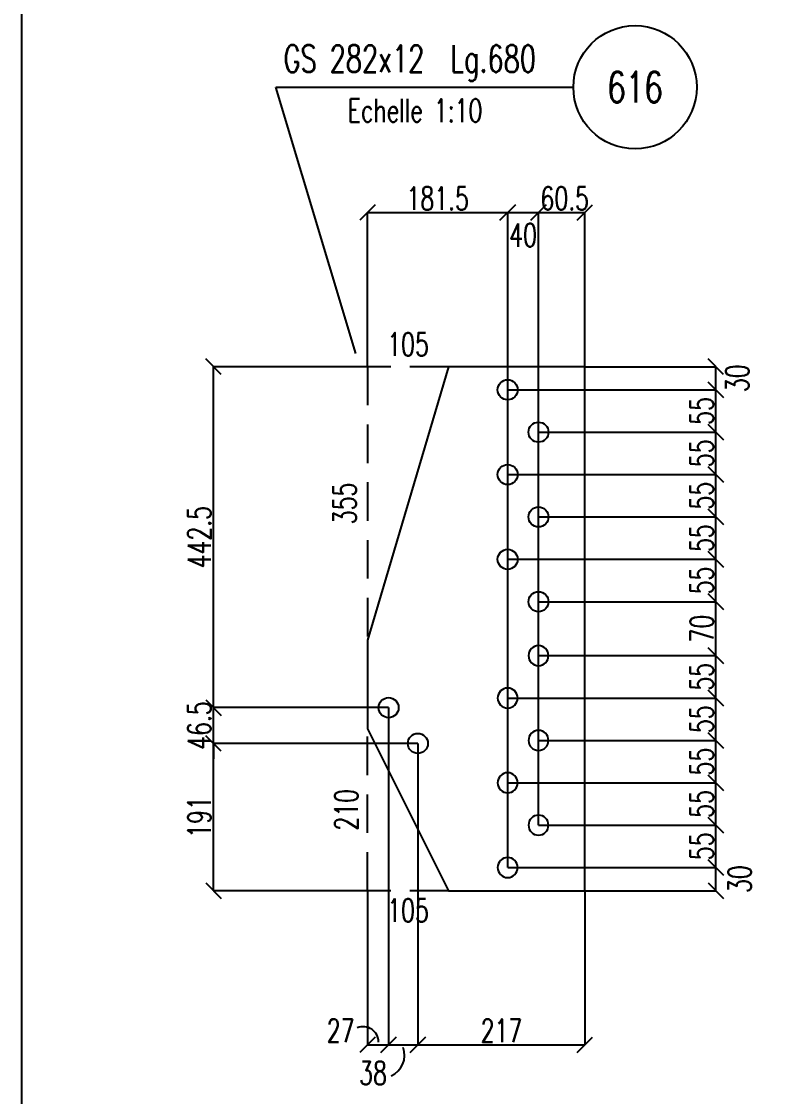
# Model space of a CAD drawing. Extents: x 59442 to 71607, y -56371 to -47761.
# Drawn here: x 59442 to 60898, y -51242 to -49150 of the extents above; entities that cross this region are included whole.
import ezdxf
from ezdxf.enums import TextEntityAlignment as Align

# ---------------------------------------------------------------- set-up
doc = ezdxf.new("R2010")
doc.units = 0
doc.header["$LTSCALE"] = 150
doc.header["$MEASUREMENT"] = 0
doc.linetypes.add('DASHED', pattern=[0.75, 0.5, -0.25])
doc.layers.get('0').update_dxf_attribs({"linetype": 'CONTINUOUS'})
doc.layers.get('DEFPOINTS').update_dxf_attribs({"linetype": 'CONTINUOUS'})
for name, color, linetype in [('BOLLINI_1', 7, 'CONTINUOUS'), ('FORI', 2, 'CONTINUOUS'), ('LINEE_PIASTRA', 2, 'CONTINUOUS'), ('LINEE_PIASTRE', 2, 'CONTINUOUS'), ('LS', 7, 'CONTINUOUS'), ('PIASTRE', 5, 'CONTINUOUS')]:
    doc.layers.add(name, color=color, linetype=linetype)
doc.styles.add('QUOTE', font='ROMANS8.SHX', dxfattribs={"width": 0.7})
doc.styles.add('RQL', font='ROMANS8.SHX', dxfattribs={"width": 0.7})
doc.styles.add('RS', font='ROMANS8.shx', dxfattribs={"width": 0.7})
doc.styles.get("Standard").update_dxf_attribs({"font": 'ROMANS8.SHX', "width": 0.7})
doc.dimstyles.new('TRATTO', dxfattribs={"dimscale": 0, "dimtxt": 45, "dimasz": 30, "dimexe": 0, "dimexo": 0, "dimgap": 5, "dimtad": 1, "dimrnd": 0.5, "dimdsep": 46, "dimtxsty": 'RS', "dimblk1": 'OBLIQUE', "dimblk2": 'OBLIQUE', "dimsah": 1, "dimcen": 0.09, "dimclrd": 2, "dimclre": 2, "dimclrt": 7, "dimadec": 0, "dimazin": 0, "dimtfac": 1, "dimtix": 1, "dimtmove": 2, "dimatfit": 3, "dimfxl": 1, "dimtolj": 1, "dimtzin": 0, "dimarcsym": 0})

# ---------------------------------------------------------------- blocks, each defined once
blk = doc.blocks.new('MRKR_98')
blk.add_point((0, 0))
at = {"color": 7, "style": 'QUOTE', "width": 0.5, "flags": 1}
for tag, p in [('TI', (3.7, 6.8)), ('NFORI', (3.7, 5.3)), ('AUX2', (3.7, 4.9)), ('FAM', (3.7, 4.5)), ('AUX1', (3.7, 4.2)), ('COMMESSA', (3.7, 3.8)), ('SPESSORE', (3.7, 2.5)), ('SV', (3.7, 1.8)), ('QUA', (3.7, 1.1)), ('DI_S', (3.7, 6.4)), ('D_S', (3.7, 6)), ('E_S', (3.7, 5.7)), ('MD', (3.7, 3.5)), ('MP', (3.7, 3.2)), ('LARGHEZZA', (3.7, 2.8)), ('NP', (3.7, 2.1)), ('PESO', (3.7, 1.4)), ('LUN', (3.7, 0.8)), ('PROF', (3.7, 0.4)), ('POS', (3.7, 0.1))]:
    blk.add_attdef(tag, p, '', height=0.2, dxfattribs=at)
at = {"color": 7, "flags": 1}
for tag, p in [('LAV1', (5.3, 6.9)), ('LAV2', (5.3, 6.5)), ('LAV3', (5.3, 6.2)), ('LAV4', (5.3, 5.9)), ('LAV5', (5.3, 5.5)), ('LAV6', (5.3, 5.2)), ('LAV7', (5.3, 4.9)), ('LAV8', (5.3, 4.5)), ('LAV9', (5.3, 4.2)), ('LAV10', (5.3, 3.9))]:
    blk.add_attdef(tag, p, '', height=0.2, dxfattribs=at)
blk = doc.blocks.new('16')
blk.add_circle((0, 0), 1)
blk = doc.blocks.new('_OBLIQUE')
at = {"color": 0, "linetype": 'ByBlock'}
blk.add_line((-0.5, -0.5), (0.5, 0.5), dxfattribs=at)
blk = doc.blocks.new('*D66')
at = {"layer": 'DEFPOINTS', "color": 0, "transparency": 16777216}
for p in [(59815.7, -50554.9), (60213.6, -50554.9), (60115.7, -50841.5)]:
    blk.add_point(p, dxfattribs=at)
at = {"layer": 'LS', "color": 2, "lineweight": -2, "transparency": 16777216}
for p, q in [((60213.6, -50554.9), (59815.7, -50554.9)), ((59815.7, -50841.5), (59815.7, -50554.9)), ((60115.7, -50841.5), (59815.7, -50841.5))]:
    blk.add_line(p, q, dxfattribs=at)
at = {"layer": 'LS', "color": 2, "lineweight": -2, "transparency": 16777216, "xscale": 30, "yscale": 30, "zscale": 30}
for p, rotation in [((59815.7, -50554.9), 90), ((59815.7, -50841.5), 270)]:
    blk.add_blockref('_OBLIQUE', p, dxfattribs=dict(at, rotation=rotation))
at = {"layer": 'LS', "color": 7, "transparency": 16777216, "insert": (59788.2, -50698.2), "char_height": 45, "attachment_point": 5, "rotation": 90, "style": 'RS'}
blk.add_mtext('\\A1;191', dxfattribs=at)
blk = doc.blocks.new('*D67')
at = {"layer": 'DEFPOINTS', "color": 0, "transparency": 16777216}
for p in [(59815.7, -50485.2), (60156.6, -50485.2), (60213.6, -50554.9)]:
    blk.add_point(p, dxfattribs=at)
at = {"layer": 'LS', "color": 2, "lineweight": -2, "transparency": 16777216}
for p, q in [((59815.7, -50485.2), (59815.7, -50455.2)), ((60156.6, -50485.2), (59815.7, -50485.2)), ((59815.7, -50554.9), (59815.7, -50485.2)), ((60213.6, -50554.9), (59815.7, -50554.9)), ((59815.7, -50554.9), (59815.7, -50584.9))]:
    blk.add_line(p, q, dxfattribs=at)
at = {"layer": 'LS', "color": 2, "lineweight": -2, "transparency": 16777216, "xscale": 30, "yscale": 30, "zscale": 30}
for p, rotation in [((59815.7, -50485.2), 270), ((59815.7, -50554.9), 90)]:
    blk.add_blockref('_OBLIQUE', p, dxfattribs=dict(at, rotation=rotation))
at = {"layer": 'LS', "color": 7, "transparency": 16777216, "insert": (59788.2, -50520.1), "char_height": 45, "attachment_point": 5, "rotation": 90, "style": 'RS'}
blk.add_mtext('\\A1;46.5', dxfattribs=at)
blk = doc.blocks.new('*D68')
at = {"layer": 'DEFPOINTS', "color": 0, "transparency": 16777216}
for p in [(59815.7, -49821.5), (60115.7, -49821.5), (60156.6, -50485.2)]:
    blk.add_point(p, dxfattribs=at)
at = {"layer": 'LS', "color": 2, "lineweight": -2, "transparency": 16777216}
for p, q in [((60115.7, -49821.5), (59815.7, -49821.5)), ((59815.7, -50485.2), (59815.7, -49821.5)), ((60156.6, -50485.2), (59815.7, -50485.2))]:
    blk.add_line(p, q, dxfattribs=at)
at = {"layer": 'LS', "color": 2, "lineweight": -2, "transparency": 16777216, "xscale": 30, "yscale": 30, "zscale": 30}
for p, rotation in [((59815.7, -49821.5), 90), ((59815.7, -50485.2), 270)]:
    blk.add_blockref('_OBLIQUE', p, dxfattribs=dict(at, rotation=rotation))
at = {"layer": 'LS', "color": 7, "transparency": 16777216, "insert": (59788.2, -50153.4), "char_height": 45, "attachment_point": 5, "rotation": 90, "style": 'RS'}
blk.add_mtext('\\A1;442.5', dxfattribs=at)
blk = doc.blocks.new('*D69')
at = {"layer": 'DEFPOINTS', "color": 0, "transparency": 16777216}
for p in [(60156.6, -50485.2), (60115.7, -50841.5), (60156.6, -51141.5)]:
    blk.add_point(p, dxfattribs=at)
at = {"layer": 'LS', "color": 2, "lineweight": -2, "transparency": 16777216}
for p, q in [((60156.6, -50485.2), (60156.6, -51141.5)), ((60115.7, -50841.5), (60115.7, -51141.5)), ((60115.7, -51141.5), (60156.6, -51141.5))]:
    blk.add_line(p, q, dxfattribs=at)
at = {"layer": 'LS', "color": 2, "lineweight": -2, "transparency": 16777216, "xscale": 30, "yscale": 30, "zscale": 30, "rotation": 180}
blk.add_blockref('_OBLIQUE', (60115.7, -51141.5), dxfattribs=at)
at = {"layer": 'LS', "color": 2, "lineweight": -2, "transparency": 16777216, "xscale": 30, "yscale": 30, "zscale": 30}
blk.add_blockref('_OBLIQUE', (60156.6, -51141.5), dxfattribs=at)
at = {"layer": 'LS', "color": 7, "transparency": 16777216, "insert": (60063.4, -51114), "char_height": 45, "attachment_point": 5, "style": 'RS'}
blk.add_mtext('\\A1;27', dxfattribs=at)
blk = doc.blocks.new('*D70')
at = {"layer": 'DEFPOINTS', "color": 0, "transparency": 16777216}
for p in [(60156.6, -50485.2), (60213.6, -50554.9), (60213.6, -51141.5)]:
    blk.add_point(p, dxfattribs=at)
at = {"layer": 'LS', "color": 2, "lineweight": -2, "transparency": 16777216}
for p, q in [((60156.6, -50485.2), (60156.6, -51141.5)), ((60213.6, -50554.9), (60213.6, -51141.5)), ((60156.6, -51141.5), (60213.6, -51141.5))]:
    blk.add_line(p, q, dxfattribs=at)
at = {"layer": 'LS', "color": 2, "lineweight": -2, "transparency": 16777216, "xscale": 30, "yscale": 30, "zscale": 30, "rotation": 180}
blk.add_blockref('_OBLIQUE', (60156.6, -51141.5), dxfattribs=at)
at = {"layer": 'LS', "color": 2, "lineweight": -2, "transparency": 16777216, "xscale": 30, "yscale": 30, "zscale": 30}
blk.add_blockref('_OBLIQUE', (60213.6, -51141.5), dxfattribs=at)
at = {"layer": 'LS', "color": 7, "transparency": 16777216, "insert": (60126.4, -51196.6), "char_height": 45, "attachment_point": 5, "style": 'RS'}
blk.add_mtext('\\A1;38', dxfattribs=at)
blk = doc.blocks.new('*D71')
at = {"layer": 'DEFPOINTS', "color": 0, "transparency": 16777216}
for p in [(60213.6, -50554.9), (60538.7, -50841.5), (60538.7, -51141.5)]:
    blk.add_point(p, dxfattribs=at)
at = {"layer": 'LS', "color": 2, "lineweight": -2, "transparency": 16777216}
for p, q in [((60213.6, -50554.9), (60213.6, -51141.5)), ((60538.7, -50841.5), (60538.7, -51141.5)), ((60213.6, -51141.5), (60538.7, -51141.5))]:
    blk.add_line(p, q, dxfattribs=at)
at = {"layer": 'LS', "color": 2, "lineweight": -2, "transparency": 16777216, "xscale": 30, "yscale": 30, "zscale": 30, "rotation": 180}
blk.add_blockref('_OBLIQUE', (60213.6, -51141.5), dxfattribs=at)
at = {"layer": 'LS', "color": 2, "lineweight": -2, "transparency": 16777216, "xscale": 30, "yscale": 30, "zscale": 30}
blk.add_blockref('_OBLIQUE', (60538.7, -51141.5), dxfattribs=at)
at = {"layer": 'LS', "color": 7, "transparency": 16777216, "insert": (60376.2, -51114), "char_height": 45, "attachment_point": 5, "style": 'RS'}
blk.add_mtext('\\A1;217', dxfattribs=at)
blk = doc.blocks.new('*D72')
at = {"layer": 'DEFPOINTS', "color": 0, "transparency": 16777216}
for p in [(60388.4, -50796.5), (60793.7, -50796.5), (60538.7, -50841.5)]:
    blk.add_point(p, dxfattribs=at)
at = {"layer": 'LS', "color": 2, "lineweight": -2, "transparency": 16777216}
for p, q in [((60388.4, -50796.5), (60793.7, -50796.5)), ((60793.7, -50841.5), (60793.7, -50796.5)), ((60538.7, -50841.5), (60793.7, -50841.5))]:
    blk.add_line(p, q, dxfattribs=at)
at = {"layer": 'LS', "color": 2, "lineweight": -2, "transparency": 16777216, "xscale": 30, "yscale": 30, "zscale": 30}
for p, rotation in [((60793.7, -50796.5), 90), ((60793.7, -50841.5), 270)]:
    blk.add_blockref('_OBLIQUE', p, dxfattribs=dict(at, rotation=rotation))
at = {"layer": 'LS', "color": 7, "transparency": 16777216, "insert": (60840, -50819), "char_height": 45, "attachment_point": 5, "rotation": 90, "style": 'RS'}
blk.add_mtext('\\A1;30', dxfattribs=at)
blk = doc.blocks.new('*D73')
at = {"layer": 'DEFPOINTS', "color": 0, "transparency": 16777216}
for p in [(60448.4, -50714), (60793.7, -50714), (60388.4, -50796.5)]:
    blk.add_point(p, dxfattribs=at)
at = {"layer": 'LS', "color": 2, "lineweight": -2, "transparency": 16777216}
for p, q in [((60448.4, -50714), (60793.7, -50714)), ((60793.7, -50796.5), (60793.7, -50714)), ((60388.4, -50796.5), (60793.7, -50796.5))]:
    blk.add_line(p, q, dxfattribs=at)
at = {"layer": 'LS', "color": 2, "lineweight": -2, "transparency": 16777216, "xscale": 30, "yscale": 30, "zscale": 30}
for p, rotation in [((60793.7, -50714), 90), ((60793.7, -50796.5), 270)]:
    blk.add_blockref('_OBLIQUE', p, dxfattribs=dict(at, rotation=rotation))
at = {"layer": 'LS', "color": 7, "transparency": 16777216, "insert": (60766.2, -50755.3), "char_height": 45, "attachment_point": 5, "rotation": 90, "style": 'RS'}
blk.add_mtext('\\A1;55', dxfattribs=at)
blk = doc.blocks.new('*D74')
at = {"layer": 'DEFPOINTS', "color": 0, "transparency": 16777216}
for p in [(60388.4, -50631.5), (60793.7, -50631.5), (60448.4, -50714)]:
    blk.add_point(p, dxfattribs=at)
at = {"layer": 'LS', "color": 2, "lineweight": -2, "transparency": 16777216}
for p, q in [((60388.4, -50631.5), (60793.7, -50631.5)), ((60793.7, -50714), (60793.7, -50631.5)), ((60448.4, -50714), (60793.7, -50714))]:
    blk.add_line(p, q, dxfattribs=at)
at = {"layer": 'LS', "color": 2, "lineweight": -2, "transparency": 16777216, "xscale": 30, "yscale": 30, "zscale": 30}
for p, rotation in [((60793.7, -50631.5), 90), ((60793.7, -50714), 270)]:
    blk.add_blockref('_OBLIQUE', p, dxfattribs=dict(at, rotation=rotation))
at = {"layer": 'LS', "color": 7, "transparency": 16777216, "insert": (60766.2, -50672.8), "char_height": 45, "attachment_point": 5, "rotation": 90, "style": 'RS'}
blk.add_mtext('\\A1;55', dxfattribs=at)
blk = doc.blocks.new('*D75')
at = {"layer": 'DEFPOINTS', "color": 0, "transparency": 16777216}
for p in [(60448.4, -50549), (60793.7, -50549), (60388.4, -50631.5)]:
    blk.add_point(p, dxfattribs=at)
at = {"layer": 'LS', "color": 2, "lineweight": -2, "transparency": 16777216}
for p, q in [((60448.4, -50549), (60793.7, -50549)), ((60793.7, -50631.5), (60793.7, -50549)), ((60388.4, -50631.5), (60793.7, -50631.5))]:
    blk.add_line(p, q, dxfattribs=at)
at = {"layer": 'LS', "color": 2, "lineweight": -2, "transparency": 16777216, "xscale": 30, "yscale": 30, "zscale": 30}
for p, rotation in [((60793.7, -50549), 90), ((60793.7, -50631.5), 270)]:
    blk.add_blockref('_OBLIQUE', p, dxfattribs=dict(at, rotation=rotation))
at = {"layer": 'LS', "color": 7, "transparency": 16777216, "insert": (60766.2, -50590.3), "char_height": 45, "attachment_point": 5, "rotation": 90, "style": 'RS'}
blk.add_mtext('\\A1;55', dxfattribs=at)
blk = doc.blocks.new('*D76')
at = {"layer": 'DEFPOINTS', "color": 0, "transparency": 16777216}
for p in [(60388.4, -50466.5), (60793.7, -50466.5), (60448.4, -50549)]:
    blk.add_point(p, dxfattribs=at)
at = {"layer": 'LS', "color": 2, "lineweight": -2, "transparency": 16777216}
for p, q in [((60388.4, -50466.5), (60793.7, -50466.5)), ((60793.7, -50549), (60793.7, -50466.5)), ((60448.4, -50549), (60793.7, -50549))]:
    blk.add_line(p, q, dxfattribs=at)
at = {"layer": 'LS', "color": 2, "lineweight": -2, "transparency": 16777216, "xscale": 30, "yscale": 30, "zscale": 30}
for p, rotation in [((60793.7, -50466.5), 90), ((60793.7, -50549), 270)]:
    blk.add_blockref('_OBLIQUE', p, dxfattribs=dict(at, rotation=rotation))
at = {"layer": 'LS', "color": 7, "transparency": 16777216, "insert": (60766.2, -50507.8), "char_height": 45, "attachment_point": 5, "rotation": 90, "style": 'RS'}
blk.add_mtext('\\A1;55', dxfattribs=at)
blk = doc.blocks.new('*D77')
at = {"layer": 'DEFPOINTS', "color": 0, "transparency": 16777216}
for p in [(60448.4, -50384), (60793.7, -50384), (60388.4, -50466.5)]:
    blk.add_point(p, dxfattribs=at)
at = {"layer": 'LS', "color": 2, "lineweight": -2, "transparency": 16777216}
for p, q in [((60448.4, -50384), (60793.7, -50384)), ((60793.7, -50466.5), (60793.7, -50384)), ((60388.4, -50466.5), (60793.7, -50466.5))]:
    blk.add_line(p, q, dxfattribs=at)
at = {"layer": 'LS', "color": 2, "lineweight": -2, "transparency": 16777216, "xscale": 30, "yscale": 30, "zscale": 30}
for p, rotation in [((60793.7, -50384), 90), ((60793.7, -50466.5), 270)]:
    blk.add_blockref('_OBLIQUE', p, dxfattribs=dict(at, rotation=rotation))
at = {"layer": 'LS', "color": 7, "transparency": 16777216, "insert": (60766.2, -50425.3), "char_height": 45, "attachment_point": 5, "rotation": 90, "style": 'RS'}
blk.add_mtext('\\A1;55', dxfattribs=at)
blk = doc.blocks.new('*D78')
at = {"layer": 'DEFPOINTS', "color": 0, "transparency": 16777216}
for p in [(60448.4, -50279), (60793.7, -50279), (60448.4, -50384)]:
    blk.add_point(p, dxfattribs=at)
at = {"layer": 'LS', "color": 2, "lineweight": -2, "transparency": 16777216}
for p, q in [((60448.4, -50279), (60793.7, -50279)), ((60793.7, -50384), (60793.7, -50279)), ((60448.4, -50384), (60793.7, -50384))]:
    blk.add_line(p, q, dxfattribs=at)
at = {"layer": 'LS', "color": 2, "lineweight": -2, "transparency": 16777216, "xscale": 30, "yscale": 30, "zscale": 30}
for p, rotation in [((60793.7, -50279), 90), ((60793.7, -50384), 270)]:
    blk.add_blockref('_OBLIQUE', p, dxfattribs=dict(at, rotation=rotation))
at = {"layer": 'LS', "color": 7, "transparency": 16777216, "insert": (60766.2, -50331.5), "char_height": 45, "attachment_point": 5, "rotation": 90, "style": 'RS'}
blk.add_mtext('\\A1;70', dxfattribs=at)
blk = doc.blocks.new('*D79')
at = {"layer": 'DEFPOINTS', "color": 0, "transparency": 16777216}
for p in [(60388.4, -50196.5), (60793.7, -50196.5), (60448.4, -50279)]:
    blk.add_point(p, dxfattribs=at)
at = {"layer": 'LS', "color": 2, "lineweight": -2, "transparency": 16777216}
for p, q in [((60388.4, -50196.5), (60793.7, -50196.5)), ((60793.7, -50279), (60793.7, -50196.5)), ((60448.4, -50279), (60793.7, -50279))]:
    blk.add_line(p, q, dxfattribs=at)
at = {"layer": 'LS', "color": 2, "lineweight": -2, "transparency": 16777216, "xscale": 30, "yscale": 30, "zscale": 30}
for p, rotation in [((60793.7, -50196.5), 90), ((60793.7, -50279), 270)]:
    blk.add_blockref('_OBLIQUE', p, dxfattribs=dict(at, rotation=rotation))
at = {"layer": 'LS', "color": 7, "transparency": 16777216, "insert": (60766.2, -50237.8), "char_height": 45, "attachment_point": 5, "rotation": 90, "style": 'RS'}
blk.add_mtext('\\A1;55', dxfattribs=at)
blk = doc.blocks.new('*D80')
at = {"layer": 'DEFPOINTS', "color": 0, "transparency": 16777216}
for p in [(60448.4, -50114), (60793.7, -50114), (60388.4, -50196.5)]:
    blk.add_point(p, dxfattribs=at)
at = {"layer": 'LS', "color": 2, "lineweight": -2, "transparency": 16777216}
for p, q in [((60448.4, -50114), (60793.7, -50114)), ((60793.7, -50196.5), (60793.7, -50114)), ((60388.4, -50196.5), (60793.7, -50196.5))]:
    blk.add_line(p, q, dxfattribs=at)
at = {"layer": 'LS', "color": 2, "lineweight": -2, "transparency": 16777216, "xscale": 30, "yscale": 30, "zscale": 30}
for p, rotation in [((60793.7, -50114), 90), ((60793.7, -50196.5), 270)]:
    blk.add_blockref('_OBLIQUE', p, dxfattribs=dict(at, rotation=rotation))
at = {"layer": 'LS', "color": 7, "transparency": 16777216, "insert": (60766.2, -50155.3), "char_height": 45, "attachment_point": 5, "rotation": 90, "style": 'RS'}
blk.add_mtext('\\A1;55', dxfattribs=at)
blk = doc.blocks.new('*D81')
at = {"layer": 'DEFPOINTS', "color": 0, "transparency": 16777216}
for p in [(60388.4, -50031.5), (60793.7, -50031.5), (60448.4, -50114)]:
    blk.add_point(p, dxfattribs=at)
at = {"layer": 'LS', "color": 2, "lineweight": -2, "transparency": 16777216}
for p, q in [((60388.4, -50031.5), (60793.7, -50031.5)), ((60793.7, -50114), (60793.7, -50031.5)), ((60448.4, -50114), (60793.7, -50114))]:
    blk.add_line(p, q, dxfattribs=at)
at = {"layer": 'LS', "color": 2, "lineweight": -2, "transparency": 16777216, "xscale": 30, "yscale": 30, "zscale": 30}
for p, rotation in [((60793.7, -50031.5), 90), ((60793.7, -50114), 270)]:
    blk.add_blockref('_OBLIQUE', p, dxfattribs=dict(at, rotation=rotation))
at = {"layer": 'LS', "color": 7, "transparency": 16777216, "insert": (60766.2, -50072.8), "char_height": 45, "attachment_point": 5, "rotation": 90, "style": 'RS'}
blk.add_mtext('\\A1;55', dxfattribs=at)
blk = doc.blocks.new('*D82')
at = {"layer": 'DEFPOINTS', "color": 0, "transparency": 16777216}
for p in [(60448.4, -49949), (60793.7, -49949), (60388.4, -50031.5)]:
    blk.add_point(p, dxfattribs=at)
at = {"layer": 'LS', "color": 2, "lineweight": -2, "transparency": 16777216}
for p, q in [((60448.4, -49949), (60793.7, -49949)), ((60793.7, -50031.5), (60793.7, -49949)), ((60388.4, -50031.5), (60793.7, -50031.5))]:
    blk.add_line(p, q, dxfattribs=at)
at = {"layer": 'LS', "color": 2, "lineweight": -2, "transparency": 16777216, "xscale": 30, "yscale": 30, "zscale": 30}
for p, rotation in [((60793.7, -49949), 90), ((60793.7, -50031.5), 270)]:
    blk.add_blockref('_OBLIQUE', p, dxfattribs=dict(at, rotation=rotation))
at = {"layer": 'LS', "color": 7, "transparency": 16777216, "insert": (60766.2, -49990.3), "char_height": 45, "attachment_point": 5, "rotation": 90, "style": 'RS'}
blk.add_mtext('\\A1;55', dxfattribs=at)
blk = doc.blocks.new('*D83')
at = {"layer": 'DEFPOINTS', "color": 0, "transparency": 16777216}
for p in [(60388.4, -49866.5), (60793.7, -49866.5), (60448.4, -49949)]:
    blk.add_point(p, dxfattribs=at)
at = {"layer": 'LS', "color": 2, "lineweight": -2, "transparency": 16777216}
for p, q in [((60388.4, -49866.5), (60793.7, -49866.5)), ((60793.7, -49949), (60793.7, -49866.5)), ((60448.4, -49949), (60793.7, -49949))]:
    blk.add_line(p, q, dxfattribs=at)
at = {"layer": 'LS', "color": 2, "lineweight": -2, "transparency": 16777216, "xscale": 30, "yscale": 30, "zscale": 30}
for p, rotation in [((60793.7, -49866.5), 90), ((60793.7, -49949), 270)]:
    blk.add_blockref('_OBLIQUE', p, dxfattribs=dict(at, rotation=rotation))
at = {"layer": 'LS', "color": 7, "transparency": 16777216, "insert": (60766.2, -49907.8), "char_height": 45, "attachment_point": 5, "rotation": 90, "style": 'RS'}
blk.add_mtext('\\A1;55', dxfattribs=at)
blk = doc.blocks.new('*D84')
at = {"layer": 'DEFPOINTS', "color": 0, "transparency": 16777216}
for p in [(60538.7, -49821.5), (60793.7, -49821.5), (60388.4, -49866.5)]:
    blk.add_point(p, dxfattribs=at)
at = {"layer": 'LS', "color": 2, "lineweight": -2, "transparency": 16777216}
for p, q in [((60538.7, -49821.5), (60793.7, -49821.5)), ((60793.7, -49866.5), (60793.7, -49821.5)), ((60388.4, -49866.5), (60793.7, -49866.5))]:
    blk.add_line(p, q, dxfattribs=at)
at = {"layer": 'LS', "color": 2, "lineweight": -2, "transparency": 16777216, "xscale": 30, "yscale": 30, "zscale": 30}
for p, rotation in [((60793.7, -49821.5), 90), ((60793.7, -49866.5), 270)]:
    blk.add_blockref('_OBLIQUE', p, dxfattribs=dict(at, rotation=rotation))
at = {"layer": 'LS', "color": 7, "transparency": 16777216, "insert": (60835.2, -49844), "char_height": 45, "attachment_point": 5, "rotation": 90, "style": 'RS'}
blk.add_mtext('\\A1;30', dxfattribs=at)
blk = doc.blocks.new('*D85')
at = {"layer": 'DEFPOINTS', "color": 0, "transparency": 16777216}
for p in [(60388.4, -49521.5), (60115.7, -49821.5), (60388.4, -50796.5)]:
    blk.add_point(p, dxfattribs=at)
at = {"layer": 'LS', "color": 2, "lineweight": -2, "transparency": 16777216}
for p, q in [((60115.7, -49821.5), (60115.7, -49521.5)), ((60115.7, -49521.5), (60388.4, -49521.5)), ((60388.4, -50796.5), (60388.4, -49521.5))]:
    blk.add_line(p, q, dxfattribs=at)
at = {"layer": 'LS', "color": 2, "lineweight": -2, "transparency": 16777216, "xscale": 30, "yscale": 30, "zscale": 30, "rotation": 180}
blk.add_blockref('_OBLIQUE', (60115.7, -49521.5), dxfattribs=at)
at = {"layer": 'LS', "color": 2, "lineweight": -2, "transparency": 16777216, "xscale": 30, "yscale": 30, "zscale": 30}
blk.add_blockref('_OBLIQUE', (60388.4, -49521.5), dxfattribs=at)
at = {"layer": 'LS', "color": 7, "transparency": 16777216, "insert": (60252.1, -49494), "char_height": 45, "attachment_point": 5, "style": 'RS'}
blk.add_mtext('\\A1;181.5', dxfattribs=at)
blk = doc.blocks.new('*D86')
at = {"layer": 'DEFPOINTS', "color": 0, "transparency": 16777216}
for p in [(60448.4, -49521.5), (60448.4, -50714), (60388.4, -50796.5)]:
    blk.add_point(p, dxfattribs=at)
at = {"layer": 'LS', "color": 2, "lineweight": -2, "transparency": 16777216}
for p, q in [((60388.4, -50796.5), (60388.4, -49521.5)), ((60388.4, -49521.5), (60448.4, -49521.5)), ((60448.4, -50714), (60448.4, -49521.5))]:
    blk.add_line(p, q, dxfattribs=at)
at = {"layer": 'LS', "color": 2, "lineweight": -2, "transparency": 16777216, "xscale": 30, "yscale": 30, "zscale": 30, "rotation": 180}
blk.add_blockref('_OBLIQUE', (60388.4, -49521.5), dxfattribs=at)
at = {"layer": 'LS', "color": 2, "lineweight": -2, "transparency": 16777216, "xscale": 30, "yscale": 30, "zscale": 30}
blk.add_blockref('_OBLIQUE', (60448.4, -49521.5), dxfattribs=at)
at = {"layer": 'LS', "color": 7, "transparency": 16777216, "insert": (60418.4, -49565.4), "char_height": 45, "attachment_point": 5, "style": 'RS'}
blk.add_mtext('\\A1;40', dxfattribs=at)
blk = doc.blocks.new('*D87')
at = {"layer": 'DEFPOINTS', "color": 0, "transparency": 16777216}
for p in [(60538.7, -49521.5), (60538.7, -49821.5), (60448.4, -50714)]:
    blk.add_point(p, dxfattribs=at)
at = {"layer": 'LS', "color": 2, "lineweight": -2, "transparency": 16777216}
for p, q in [((60448.4, -50714), (60448.4, -49521.5)), ((60448.4, -49521.5), (60538.7, -49521.5)), ((60538.7, -49821.5), (60538.7, -49521.5))]:
    blk.add_line(p, q, dxfattribs=at)
at = {"layer": 'LS', "color": 2, "lineweight": -2, "transparency": 16777216, "xscale": 30, "yscale": 30, "zscale": 30, "rotation": 180}
blk.add_blockref('_OBLIQUE', (60448.4, -49521.5), dxfattribs=at)
at = {"layer": 'LS', "color": 2, "lineweight": -2, "transparency": 16777216, "xscale": 30, "yscale": 30, "zscale": 30}
blk.add_blockref('_OBLIQUE', (60538.7, -49521.5), dxfattribs=at)
at = {"layer": 'LS', "color": 7, "transparency": 16777216, "insert": (60499.5, -49494), "char_height": 45, "attachment_point": 5, "style": 'RS'}
blk.add_mtext('\\A1;60.5', dxfattribs=at)
blk = doc.blocks.new('xxx')
blk.add_circle((0, 0), 8)
at = {"color": 3, "style": 'RQL', "width": 0.7}
blk.add_attdef('POS', text='', height=4, dxfattribs=at).set_placement((0, 0), align=Align.MIDDLE)
at = {"color": 3, "style": 'RQL', "width": 0.7, "flags": 1}
blk.add_attdef('POS1', (-0.39, -5.42), '', height=2, dxfattribs=at)
at = {"style": 'RQL', "width": 0.7, "flags": 1}
blk.add_attdef('TIPO', (-0.39, -8.66), '', height=2, dxfattribs=at)

msp = doc.modelspace()

# ---------------------------------------------------------------- linework, layer by layer
at = {"color": 2, "linetype": 'DASHED'}
for p, q in [((60273.235, -49821.517), (60115.735, -49821.517)), ((60115.735, -49821.517), (60115.735, -50354.017)), ((60115.735, -50841.517), (60115.735, -50526.517)), ((60273.235, -50841.517), (60115.735, -50841.517))]:
    msp.add_line(p, q, dxfattribs=at)
at = {"layer": 'LINEE_PIASTRA'}
for p, q in [((60273.235, -49821.517), (60115.735, -50354.017)), ((60115.735, -50526.517), (60273.235, -50841.517))]:
    msp.add_line(p, q, dxfattribs=at)
at = {"layer": 'LINEE_PIASTRE'}
for p, q in [((60538.735, -49821.517), (60273.235, -49821.517)), ((60538.735, -50841.517), (60538.735, -49821.517)), ((60115.735, -50354.017), (60115.735, -50526.517)), ((60273.235, -50841.517), (60538.735, -50841.517))]:
    msp.add_line(p, q, dxfattribs=at)
at = {"layer": 'LS', "color": 6}
for p, q in [((59937.149, -49277.528), (60516.258, -49277.528)), ((60093.087, -49795.759), (59937.149, -49277.528))]:
    msp.add_line(p, q, dxfattribs=at)
at = {"layer": 'LS', "color": 8}
msp.add_lwpolyline([(59442.17, -47761.325), (59442.17, -56371.325), (68982.17, -56371.325), (68982.17, -55171.325), (71607.17, -55171.325), (71607.17, -47761.325), (59442.17, -47761.325)], close=True, dxfattribs=at)
at = {"layer": 'LS', "color": 6}
for centre, radius, start, end in [((60107.26, -51136.104), 29.765, 359.353381, 113.030793), ((60143.469, -51161.705), 44.242, 294.32404, 20.014733)]:
    msp.add_arc(centre, radius, start, end, dxfattribs=at)

# ---------------------------------------------------------------- block references
at = {"layer": 'BOLLINI_1', "xscale": 14.99850000000172, "yscale": 14.99850000000172, "zscale": 14.99850000000172}
msp.add_blockref('xxx', (60636.246, -49277.528), dxfattribs=at).add_auto_attribs({'POS': '616'})
at = {"layer": 'FORI', "yscale": 19.49999999999999, "zscale": 19.49999999999999}
for p, xscale, rotation in [((60388.368, -49866.517), 19.49999999999999, 351.833843295), ((60448.368, -49949.017), 19.49999999999999, 351.833843295), ((60388.368, -50031.517), 19.49999999999999, 351.833843295), ((60448.368, -50114.017), 19.49999999999999, 351.833843295), ((60388.368, -50196.517), 19.49999999999999, 351.833843295), ((60448.368, -50279.017), 19.49999999999999, 351.833843295), ((60448.368, -50384.017), -19.49999999999999, 8.166156704999956), ((60388.368, -50466.517), -19.49999999999999, 8.166156704999956), ((60156.601, -50485.241), 19.49999999999999, 351.833843295), ((60213.624, -50554.871), 19.49999999999999, 351.833843295), ((60448.368, -50549.017), -19.49999999999999, 8.166156704999956), ((60388.368, -50631.517), -19.49999999999999, 8.166156704999956), ((60448.368, -50714.017), -19.49999999999999, 8.166156704999956), ((60388.368, -50796.517), -19.49999999999999, 8.166156704999956)]:
    msp.add_blockref('16', p, dxfattribs=dict(at, xscale=xscale, rotation=rotation))
at = {"layer": 'PIASTRE'}
ref = msp.add_blockref('MRKR_98', (60115.735, -50841.517), dxfattribs=dict(at, xscale=1.5, yscale=1.5, zscale=1.5))
ref.add_attrib('PROF', 'GS 282x12  Lg.680', (59952.178, -49248.069), dxfattribs={"layer": '0', "color": 2, "height": 52.5, "style": 'QUOTE', "width": 0.7})

# ---------------------------------------------------------------- texts
at = {"layer": 'LS', "color": 7, "style": 'RS', "width": 0.7}
msp.add_text('Echelle 1:10', height=45, dxfattribs=at).set_placement((60077.327, -49345.404))
at = {"layer": 'LS', "color": 2, "style": 'RS', "width": 0.7}
for p in [(60194.485, -49777.856), (60194.485, -50879.921)]:
    msp.add_text('105', height=45, dxfattribs=at).set_placement(p, align=Align.MIDDLE)
for s, p in [('355', (60071.28, -50087.767)), ('210', (60074.387, -50684.017))]:
    msp.add_text(s, height=45, rotation=90, dxfattribs=at).set_placement(p, align=Align.MIDDLE)

# ---------------------------------------------------------------- dimensions: what is measured, and where the dimension line sits
at = {"layer": 'LS', "color": 6}
for base, p1, p2, text, picture, middle in [((60388.368, -49521.517), (60115.735, -49821.517), (60388.368, -50796.517), '181.5', '*D85', (60252.051, -49494.017)), ((60538.735, -51141.517), (60213.624, -50554.871), (60538.735, -50841.517), '217', '*D71', (60376.179, -51114.017))]:
    dim = msp.add_linear_dim(base=base, p1=p1, p2=p2, text=text, dimstyle='TRATTO', override={"dimscale": 1}, dxfattribs=at)
    dim.commit()
    dim.dimension.update_dxf_attribs({"geometry": picture, "text_midpoint": middle})
for base, p1, p2, text, picture, middle in [((60538.735, -49521.517), (60448.368, -50714.017), (60538.735, -49821.517), '60.5', '*D87', (60499.547, -49494.017)), ((60448.368, -49521.517), (60388.368, -50796.517), (60448.368, -50714.017), '40', '*D86', (60418.368, -49565.417)), ((60156.601, -51141.517), (60115.735, -50841.517), (60156.601, -50485.241), '27', '*D69', (60063.445, -51114.017)), ((60213.624, -51141.517), (60156.601, -50485.241), (60213.624, -50554.871), '38', '*D70', (60126.422, -51196.588))]:
    dim = msp.add_linear_dim(base=base, p1=p1, p2=p2, text=text, dimstyle='TRATTO', override={"dimscale": 1}, dxfattribs=at)
    dim.commit()
    dim.dimension.update_dxf_attribs({"geometry": picture, "text_midpoint": middle, "dimtype": 160})
for base, p1, p2, text, picture, middle in [((59815.735, -49821.517), (60156.601, -50485.241), (60115.735, -49821.517), '442.5', '*D68', (59788.235, -50153.379)), ((60793.735, -49866.517), (60448.368, -49949.017), (60388.368, -49866.517), '55', '*D83', (60766.235, -49907.767)), ((60793.735, -49949.017), (60388.368, -50031.517), (60448.368, -49949.017), '55', '*D82', (60766.235, -49990.267)), ((60793.735, -50031.517), (60448.368, -50114.017), (60388.368, -50031.517), '55', '*D81', (60766.235, -50072.767)), ((60793.735, -50114.017), (60388.368, -50196.517), (60448.368, -50114.017), '55', '*D80', (60766.235, -50155.267)), ((60793.735, -50196.517), (60448.368, -50279.017), (60388.368, -50196.517), '55', '*D79', (60766.235, -50237.767)), ((60793.735, -50279.017), (60448.368, -50384.017), (60448.368, -50279.017), '70', '*D78', (60766.235, -50331.517)), ((60793.735, -50384.017), (60388.368, -50466.517), (60448.368, -50384.017), '55', '*D77', (60766.235, -50425.267)), ((60793.735, -50466.517), (60448.368, -50549.017), (60388.368, -50466.517), '55', '*D76', (60766.235, -50507.767)), ((59815.735, -50485.241), (60213.624, -50554.871), (60156.601, -50485.241), '46.5', '*D67', (59788.235, -50520.056)), ((60793.735, -50549.017), (60388.368, -50631.517), (60448.368, -50549.017), '55', '*D75', (60766.235, -50590.267)), ((59815.735, -50554.871), (60115.735, -50841.517), (60213.624, -50554.871), '191', '*D66', (59788.235, -50698.194)), ((60793.735, -50631.517), (60448.368, -50714.017), (60388.368, -50631.517), '55', '*D74', (60766.235, -50672.767)), ((60793.735, -50714.017), (60388.368, -50796.517), (60448.368, -50714.017), '55', '*D73', (60766.235, -50755.267))]:
    dim = msp.add_linear_dim(base=base, p1=p1, p2=p2, angle=90, text=text, dimstyle='TRATTO', override={"dimscale": 1}, dxfattribs=at)
    dim.commit()
    dim.dimension.update_dxf_attribs({"geometry": picture, "text_midpoint": middle})
for base, p1, p2, picture, middle in [((60793.735, -49821.517), (60388.368, -49866.517), (60538.735, -49821.517), '*D84', (60835.206, -49844.017)), ((60793.735, -50796.517), (60538.735, -50841.517), (60388.368, -50796.517), '*D72', (60840.022, -50819.017))]:
    dim = msp.add_linear_dim(base=base, p1=p1, p2=p2, angle=90, text='30', dimstyle='TRATTO', override={"dimscale": 1}, dxfattribs=at)
    dim.commit()
    dim.dimension.update_dxf_attribs({"geometry": picture, "text_midpoint": middle, "dimtype": 160})

doc.saveas('drawing.dxf')
